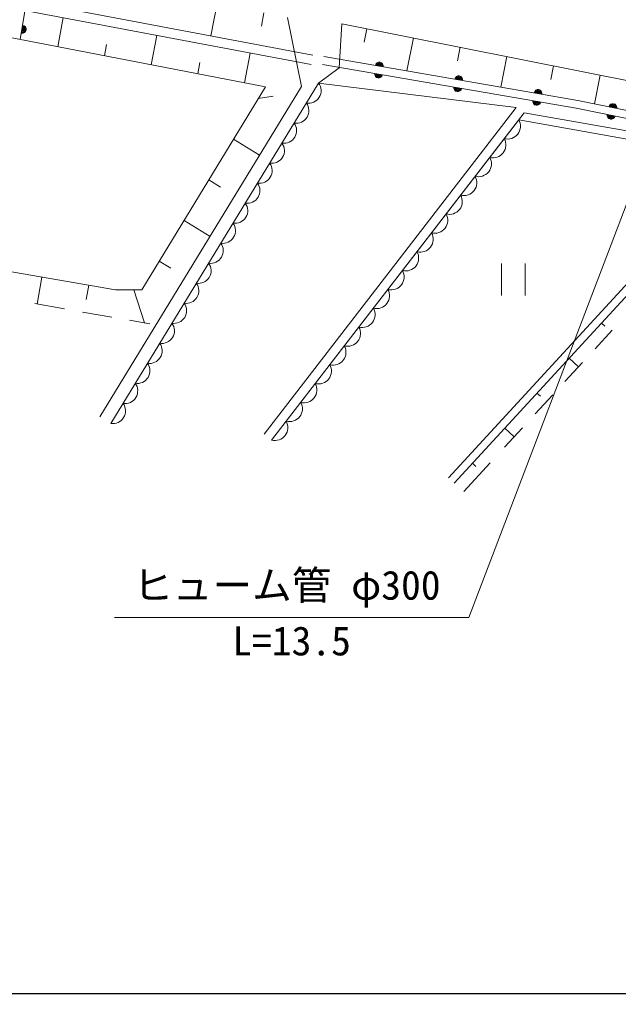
# Model space of a CAD drawing. Units: millimetres, scale not verified. Extents: x 40000 to 680000, y 20000 to 380000.
# Drawn here: x 213079 to 250848, y 205000 to 266444 of the extents above; entities that cross this region are included whole.
import ezdxf
from ezdxf.enums import TextEntityAlignment as Align

# ---------------------------------------------------------------- set-up
doc = ezdxf.new("R2010")
doc.units = ezdxf.units.MM
doc.header["$LTSCALE"] = 1000
for name, color, linetype, lineweight in [('M-BGD', 7, 'Continuous', 13), ('M-STR-STR3', 7, 'Continuous', 13), ('M-TTL-BAND', 7, 'Continuous', 25)]:
    doc.layers.add(name, color=color, linetype=linetype, lineweight=lineweight)
doc.styles.add('ＭＳ ゴシック', font='')
doc.styles.get('ＭＳ ゴシック').set_extended_font_data('MS Gothic')

msp = doc.modelspace()

# ---------------------------------------------------------------- linework, layer by layer
at = {"layer": 'M-BGD'}
for p, q in [((212219, 267856), (231572, 264190)), ((213126, 265174), (213527, 267608)), ((225148, 265407), (225551, 267445)), ((212185, 267251), (231460, 263600)), ((228329, 266029), (228494, 266864)), ((215840, 266559), (215486, 264719)), ((229985, 266570), (230870, 262225)), ((233411, 266176), (233231, 263383)), ((257675, 261341), (233411, 266176)), ((209446, 265884), (228586, 262192)), ((221736, 265442), (221377, 263583)), ((234809, 265005), (234981, 265863)), ((218568, 264859), (218431, 264151)), ((237509, 263200), (237923, 265277)), ((227631, 264326), (227268, 262446)), ((240694, 263832), (240865, 264691)), ((224459, 263723), (224323, 263015)), ((232185, 263611), (248183, 260850)), ((232270, 264104), (248276, 261341)), ((243423, 262179), (243807, 264104)), ((233231, 263383), (231936, 262436)), ((246578, 262660), (246749, 263518)), ((218834, 240965), (231936, 262436)), ((218834, 240965), (231936, 262436)), ((231936, 262436), (244392, 260885)), ((249331, 261124), (249691, 262932)), ((218151, 241382), (230870, 262225)), ((228586, 262192), (220787, 249388)), ((229084, 261607), (228134, 261450)), ((248276, 261341), (259369, 259060)), ((228502, 240278), (244392, 260885)), ((228977, 239911), (244903, 260565)), ((244903, 260565), (256809, 258442)), ((248183, 260850), (259236, 258577)), ((228977, 239911), (244558, 260118)), ((244558, 260118), (256603, 257971)), ((228221, 257884), (226573, 258888)), ((240120, 237537), (257968, 256943)), ((240489, 237198), (258709, 257011)), ((225751, 255876), (225013, 256326)), ((225096, 252762), (223452, 253764)), ((219125, 249388), (194293, 253701)), ((222630, 250752), (221892, 251201)), ((243468, 249040), (243468, 251040)), ((244968, 251040), (244968, 249040)), ((214195, 248495), (214490, 250193)), ((217290, 248781), (217446, 249679)), ((220787, 249388), (219125, 249388)), ((220965, 247304), (220291, 249388)), ((214051, 248520), (215908, 248193)), ((217058, 247991), (218901, 247667)), ((220025, 247469), (221305, 247244)), ((249983, 247088), (249767, 247287)), ((249374, 245678), (250439, 246836)), ((247470, 243608), (248572, 244806)), ((248325, 244537), (247736, 245079)), ((245597, 241571), (246701, 242771)), ((245922, 242672), (245705, 242871)), ((243664, 239470), (244790, 240693)), ((244263, 240121), (243675, 240663)), ((241086, 236666), (242753, 238479)), ((241860, 238255), (241644, 238454))]:
    msp.add_line(p, q, dxfattribs=at)
for centre, radius, start, end in [((213247, 265822), 250, 261.07141, 81.07141), ((213247, 265822), 200, 261.07141, 81.07141), ((213247, 265822), 150, 261.07141, 81.07141), ((213247, 265822), 100, 261.07141, 81.07141), ((213247, 265822), 50, 261.07141, 81.07141), ((235768, 263500), 250, 350.20679, 170.20679), ((235768, 263500), 200, 350.20679, 170.20679), ((235768, 263500), 150, 350.20679, 170.20679), ((235768, 263500), 100, 350.20679, 170.20679), ((235725, 263000), 250, 170.20679, 350.20679), ((235725, 263000), 200, 170.20679, 350.20679), ((235725, 263000), 150, 170.20679, 350.20679), ((235725, 263000), 100, 170.20679, 350.20679), ((235725, 263000), 50, 170.20679, 350.20679), ((235768, 263500), 50, 350.20679, 170.20679), ((231297, 261959), 797, 260.49903, 36.71487), ((240771, 262637), 250, 350.20679, 170.20679), ((240771, 262637), 200, 350.20679, 170.20679), ((240771, 262637), 150, 350.20679, 170.20679), ((240771, 262637), 100, 350.20679, 170.20679), ((240771, 262637), 50, 350.20679, 170.20679), ((240708, 262140), 250, 170.20679, 350.20679), ((240708, 262140), 200, 170.20679, 350.20679), ((240708, 262140), 150, 170.20679, 350.20679), ((240708, 262140), 100, 170.20679, 350.20679), ((240708, 262140), 50, 170.20679, 350.20679), ((245774, 261773), 250, 350.20679, 170.20679), ((245774, 261773), 200, 350.20679, 170.20679), ((245774, 261773), 150, 350.20679, 170.20679), ((245774, 261773), 100, 350.20679, 170.20679), ((245774, 261773), 50, 350.20679, 170.20679), ((230527, 260696), 797, 260.49903, 36.71487), ((245691, 261280), 250, 170.20679, 350.20679), ((245691, 261280), 200, 170.20679, 350.20679), ((245691, 261280), 150, 170.20679, 350.20679), ((245691, 261280), 100, 170.20679, 350.20679), ((245691, 261280), 50, 170.20679, 350.20679), ((250489, 260886), 250, 348.38003, 168.38003), ((250489, 260886), 200, 348.38003, 168.38003), ((250489, 260886), 150, 348.38003, 168.38003), ((250489, 260886), 100, 348.38003, 168.38003), ((250489, 260886), 50, 348.38003, 168.38003), ((229756, 259433), 797, 260.49903, 36.71487), ((243852, 259715), 813, 255.01939, 29.7101), ((250384, 260397), 250, 168.38003, 348.38003), ((250384, 260397), 200, 168.38003, 348.38003), ((250384, 260397), 150, 168.38003, 348.38003), ((250384, 260397), 100, 168.38003, 348.38003), ((250384, 260397), 50, 168.38003, 348.38003), ((242935, 258527), 813, 255.01939, 29.7101), ((228985, 258170), 797, 260.49903, 36.71487), ((242019, 257338), 813, 255.01939, 29.7101), ((228214, 256907), 797, 260.49903, 36.71487), ((241102, 256149), 813, 255.01939, 29.7101), ((227444, 255644), 797, 260.49903, 36.71487), ((240186, 254961), 813, 255.01939, 29.7101), ((226673, 254382), 797, 260.49903, 36.71487), ((239269, 253772), 813, 255.01939, 29.7101), ((225902, 253119), 797, 260.49903, 36.71487), ((238353, 252583), 813, 255.01939, 29.7101), ((225132, 251856), 797, 260.49903, 36.71487), ((237436, 251395), 813, 255.01939, 29.7101), ((224361, 250593), 797, 260.49903, 36.71487), ((236520, 250206), 813, 255.01939, 29.7101), ((223590, 249330), 797, 260.49903, 36.71487), ((235603, 249017), 813, 255.01939, 29.7101), ((222819, 248067), 797, 260.49903, 36.71487), ((234687, 247829), 813, 255.01939, 29.7101), ((222049, 246804), 797, 260.49903, 36.71487), ((233770, 246640), 813, 255.01939, 29.7101), ((221278, 245541), 797, 260.49903, 36.71487), ((232853, 245451), 813, 255.01939, 29.7101), ((220507, 244278), 797, 260.49903, 36.71487), ((231937, 244263), 813, 255.01939, 29.7101), ((219737, 243015), 797, 260.49903, 36.71487), ((231020, 243074), 813, 255.01939, 29.7101), ((218966, 241752), 797, 260.49903, 36.71487), ((230104, 241886), 813, 255.01939, 29.7101), ((229187, 240697), 813, 255.01939, 29.7101)]:
    msp.add_arc(centre, radius, start, end, dxfattribs=at)
at = {"layer": 'M-STR-STR3'}
for p in [(253437, 260280), (219077, 228719)]:
    msp.add_line(p, (241415, 228719), dxfattribs=at)
at = {"layer": 'M-TTL-BAND'}
msp.add_line((40000, 205000), (579000, 205000), dxfattribs=at)

# ---------------------------------------------------------------- texts
at = {"layer": 'M-STR-STR3', "style": 'ＭＳ ゴシック'}
for s, p in [('ヒューム管 φ300', (220246, 229293)), ('L=13.5', (226496, 225780))]:
    msp.add_text(s, height=1833, dxfattribs=at).set_placement(p, align=Align.BOTTOM_LEFT)

doc.saveas('drawing.dxf')
